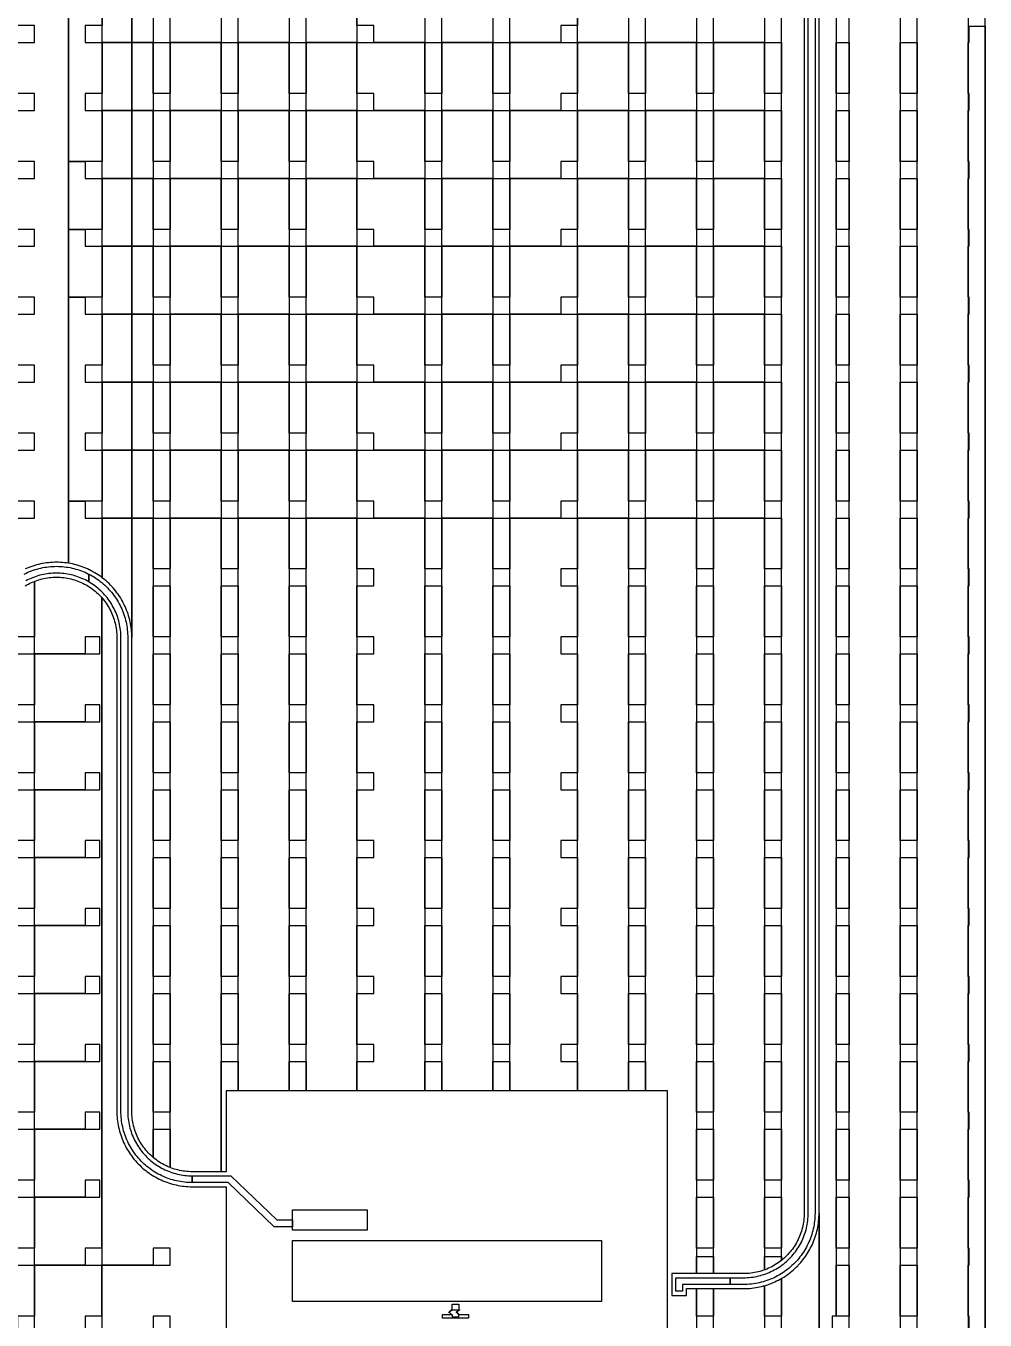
# Model space of a CAD drawing. Extents: x -4500 to 4500, y -3250 to 3250.
# Drawn here: x 1800 to 3212, y 57 to 1962 of the extents above; entities that cross this region are included whole.
import ezdxf

# ---------------------------------------------------------------- set-up
doc = ezdxf.new("R2010")
doc.units = 0
for name, color, linetype in [('L136D1_1t1_SIS_junction', 5, 'CONTINUOUS'), ('L1D10', 1, 'CONTINUOUS'), ('L1D100', 4, 'CONTINUOUS'), ('L1D11', 2, 'CONTINUOUS')]:
    doc.layers.add(name, color=color, linetype=linetype)

# ---------------------------------------------------------------- blocks, each defined once
blk = doc.blocks.new('TOP_main_1_Cheese_100')
at = {"layer": 'L1D100'}
for points in [[(1787.5, 1237.5), (1812.5, 1237.5), (1812.5, 1262.5), (1787.5, 1262.5)], [(1787.5, 1337.5), (1812.5, 1337.5), (1812.5, 1362.5), (1787.5, 1362.5)], [(1787.5, 1437.5), (1812.5, 1437.5), (1812.5, 1462.5), (1787.5, 1462.5)], [(1787.5, 1537.5), (1812.5, 1537.5), (1812.5, 1562.5), (1787.5, 1562.5)], [(1787.5, 1637.5), (1812.5, 1637.5), (1812.5, 1662.5), (1787.5, 1662.5)], [(1787.5, 1737.5), (1812.5, 1737.5), (1812.5, 1762.5), (1787.5, 1762.5)], [(1787.5, 1837.5), (1812.5, 1837.5), (1812.5, 1862.5), (1787.5, 1862.5)], [(1787.5, 1937.5), (1812.5, 1937.5), (1812.5, 1962.5), (1787.5, 1962.5)], [(1862.664, 3250), (1862.664, 1170.956), (1859.741, 1171.388), (1856.808, 1171.741), (1853.865, 1172.016), (1850.917, 1172.212), (1847.965, 1172.33), (1845.01, 1172.37), (1844.99, 1172.37), (1842.035, 1172.33), (1839.083, 1172.212), (1836.135, 1172.016), (1833.192, 1171.741), (1830.259, 1171.388), (1827.336, 1170.956), (1824.425, 1170.448), (1821.529, 1169.862), (1818.649, 1169.199), (1815.788, 1168.459), (1812.948, 1167.644), (1810.131, 1166.753), (1807.338, 1165.788), (1804.572, 1164.749), (1801.834, 1163.636), (1799.128, 1162.451)], [(2946, 2487.01), (2946, 213.99), (2945.959, 211.302), (2945.838, 208.617), (2945.635, 205.937), (2945.351, 203.263), (2944.987, 200.6), (2944.542, 197.949), (2944.018, 195.313), (2943.414, 192.693), (2942.731, 190.093), (2941.971, 187.515), (2941.132, 184.961), (2940.217, 182.434), (2939.226, 179.935), (2938.16, 177.467), (2937.02, 175.033), (2935.807, 172.634), (2934.522, 170.273), (2933.166, 167.952), (2931.741, 165.673), (2930.247, 163.438), (2928.687, 161.249), (2927.061, 159.108), (2925.372, 157.017), (2923.62, 154.979), (2921.807, 152.994), (2919.935, 151.065), (2918.006, 149.193), (2916.021, 147.38), (2913.983, 145.628), (2912.5, 144.43), (2912.5, 2637.5)], [(2968, -115), (2968, 2487.01)], [(2993, 2548.838), (2993, 62.5), (2987.5, 62.5), (2987.5, 37.5)], [(3112.5, -115), (3112.5, 2537.5), (3187.5, 2537.5), (3187.5, -89.358)], [(3212.5, -42.264), (3212.5, 2537.5)], [(3189, 37.5), (3189, 62.5), (3187.5, 62.5), (3187.5, 137.5), (3189, 137.5), (3189, 162.5), (3187.5, 162.5), (3187.5, 237.5), (3189, 237.5), (3189, 262.5), (3187.5, 262.5), (3187.5, 337.5), (3189, 337.5), (3189, 362.5), (3187.5, 362.5), (3187.5, 437.5), (3189, 437.5), (3189, 462.5), (3187.5, 462.5), (3187.5, 537.5), (3189, 537.5), (3189, 562.5), (3187.5, 562.5), (3187.5, 637.5), (3189, 637.5), (3189, 662.5), (3187.5, 662.5), (3187.5, 737.5), (3189, 737.5), (3189, 762.5), (3187.5, 762.5), (3187.5, 837.5), (3189, 837.5), (3189, 862.5), (3187.5, 862.5), (3187.5, 937.5), (3189, 937.5), (3189, 962.5), (3187.5, 962.5), (3187.5, 1037.5), (3189, 1037.5), (3189, 1062.5), (3187.5, 1062.5), (3187.5, 1137.5), (3189, 1137.5), (3189, 1162.5), (3187.5, 1162.5), (3187.5, 1237.5), (3189, 1237.5), (3189, 1262.5), (3187.5, 1262.5), (3187.5, 1337.5), (3189, 1337.5), (3189, 1362.5), (3187.5, 1362.5), (3187.5, 1437.5), (3189, 1437.5), (3189, 1462.5), (3187.5, 1462.5), (3187.5, 1537.5), (3189, 1537.5), (3189, 1562.5), (3187.5, 1562.5), (3187.5, 1637.5), (3189, 1637.5), (3189, 1662.5), (3187.5, 1662.5), (3187.5, 1737.5), (3189, 1737.5), (3189, 1762.5), (3187.5, 1762.5), (3187.5, 1837.5), (3189, 1837.5), (3189, 1862.5), (3187.5, 1862.5), (3187.5, 1937.5), (3189, 1937.5), (3189, 1961.624), (3212.5, 1961.624), (3212.5, -42.264)], [(1798.952, 1137.535), (1801.273, 1138.891), (1803.634, 1140.176), (1806.033, 1141.389), (1808.467, 1142.529), (1810.935, 1143.596), (1812.5, 1144.216), (1812.5, 1062.5), (1787.5, 1062.5)], [(1787.5, 1037.5), (1812.5, 1037.5), (1812.5, 962.5), (1787.5, 962.5)], [(1787.5, 937.5), (1812.5, 937.5), (1812.5, 862.5), (1787.5, 862.5)], [(1787.5, 837.5), (1812.5, 837.5), (1812.5, 762.5), (1787.5, 762.5)], [(1787.5, 737.5), (1812.5, 737.5), (1812.5, 662.5), (1787.5, 662.5)], [(1787.5, 637.5), (1812.5, 637.5), (1812.5, 562.5), (1787.5, 562.5)], [(1787.5, 537.5), (1812.5, 537.5), (1812.5, 462.5), (1787.5, 462.5)], [(1787.5, 437.5), (1812.5, 437.5), (1812.5, 362.5), (1787.5, 362.5)], [(1787.5, 337.5), (1812.5, 337.5), (1812.5, 262.5), (1787.5, 262.5)], [(1787.5, 237.5), (1812.5, 237.5), (1812.5, 162.5), (1787.5, 162.5)], [(2012.5, 37.5), (2012.5, 62.5), (1987.5, 62.5), (1987.5, 37.5)], [(1912.5, 37.5), (1912.5, 62.5), (1911.62, 62.5), (1911.62, 137.5), (2012.5, 137.5), (2012.5, 162.5), (1987.5, 162.5), (1987.5, 137.5), (1912.5, 137.5), (1912.5, 162.5), (1911.62, 162.5), (1911.62, 1120.391), (1913.372, 1118.352), (1915.061, 1116.261), (1916.687, 1114.121), (1918.247, 1111.932), (1919.741, 1109.697), (1921.166, 1107.417), (1922.522, 1105.096), (1923.807, 1102.735), (1925.02, 1100.336), (1926.16, 1097.902), (1927.226, 1095.435), (1928.217, 1092.936), (1929.132, 1090.408), (1929.971, 1087.854), (1930.731, 1085.276), (1931.414, 1082.676), (1932.018, 1080.057), (1932.542, 1077.42), (1932.987, 1074.769), (1933.351, 1072.106), (1933.635, 1069.433), (1933.838, 1066.753), (1933.959, 1064.067), (1934, 1061.38), (1934, 363.99), (1934.039, 361.035), (1934.157, 358.083), (1934.354, 355.135), (1934.629, 352.192), (1934.982, 349.259), (1935.413, 346.336), (1935.922, 343.425), (1936.508, 340.529), (1937.171, 337.649), (1937.91, 334.788), (1938.726, 331.948), (1939.616, 329.131), (1940.582, 326.338), (1941.621, 323.572), (1942.734, 320.834), (1943.919, 318.128), (1945.175, 315.453), (1946.503, 312.813), (1947.9, 310.21), (1949.366, 307.644), (1950.9, 305.119), (1952.5, 302.635), (1954.167, 300.194), (1955.897, 297.799), (1957.691, 295.451), (1959.546, 293.151), (1961.462, 290.902), (1963.437, 288.704), (1965.47, 286.56), (1967.56, 284.47), (1969.704, 282.437), (1971.902, 280.462), (1974.151, 278.546), (1976.451, 276.691), (1978.799, 274.897), (1981.194, 273.167), (1983.635, 271.5), (1986.119, 269.9), (1988.644, 268.366), (1991.21, 266.9), (1993.813, 265.503), (1996.453, 264.175), (1999.128, 262.919), (2001.834, 261.734), (2004.572, 260.621), (2007.338, 259.582), (2010.131, 258.616), (2012.948, 257.726), (2015.788, 256.91), (2018.649, 256.171), (2021.529, 255.508), (2024.425, 254.922), (2027.336, 254.413), (2030.259, 253.982), (2033.192, 253.629), (2036.135, 253.354), (2039.083, 253.157), (2042.035, 253.039), (2044.99, 253), (2095, 253), (2095, -115)], [(2912.5, -115), (2912.5, 117.877), (2913.356, 118.366), (2915.881, 119.9), (2918.365, 121.5), (2920.806, 123.167), (2923.201, 124.897), (2925.549, 126.691), (2927.849, 128.546), (2930.098, 130.462), (2932.296, 132.437), (2934.44, 134.47), (2936.53, 136.56), (2937.421, 137.5), (2938.563, 138.704), (2940.538, 140.902), (2942.454, 143.151), (2944.309, 145.451), (2946.103, 147.799), (2947.833, 150.194), (2949.5, 152.635), (2951.1, 155.119), (2952.634, 157.644), (2954.1, 160.21), (2955.497, 162.813), (2956.825, 165.453), (2958.081, 168.128), (2959.266, 170.834), (2960.379, 173.572), (2961.418, 176.338), (2962.384, 179.131), (2963.274, 181.948), (2964.09, 184.788), (2964.829, 187.649), (2965.492, 190.529), (2966.078, 193.425), (2966.587, 196.336), (2967.018, 199.259), (2967.371, 202.192), (2967.646, 205.135), (2967.843, 208.083), (2967.961, 211.035), (2968, 213.99), (2968, -115)]]:
    blk.add_lwpolyline(points, dxfattribs=at)
for points in [[(3012.5, -115), (3012.5, 2537.5), (3087.5, 2537.5), (3087.5, -115)], [(1862.664, 1762.5), (1862.664, 2062.5), (1887.5, 2062.5), (1887.5, 2037.5), (1912.5, 2037.5), (1912.5, 1962.5), (1887.5, 1962.5), (1887.5, 1937.5), (1912.5, 1937.5), (1912.5, 1862.5), (1887.5, 1862.5), (1887.5, 1837.5), (1912.5, 1837.5), (1912.5, 1762.5)], [(1912.5, 1937.5), (1912.5, 2037.5), (1956, 2037.5), (1956, 1937.5)], [(1956, 1937.5), (1956, 2037.5), (1987.5, 2037.5), (1987.5, 1937.5)], [(2012.5, 1937.5), (2012.5, 2037.5), (2087.5, 2037.5), (2087.5, 1937.5)], [(2112.5, 1937.5), (2112.5, 2037.5), (2187.5, 2037.5), (2187.5, 1937.5)], [(2212.5, 1937.5), (2212.5, 2037.5), (2287.5, 2037.5), (2287.5, 1937.5)], [(2312.5, 1937.5), (2312.5, 1962.5), (2287.5, 1962.5), (2287.5, 2037.5), (2387.5, 2037.5), (2387.5, 1937.5)], [(2412.5, 1937.5), (2412.5, 2037.5), (2487.5, 2037.5), (2487.5, 1937.5)], [(2512.5, 1937.5), (2512.5, 2037.5), (2612.5, 2037.5), (2612.5, 1962.5), (2587.5, 1962.5), (2587.5, 1937.5)], [(2612.5, 1937.5), (2612.5, 2037.5), (2687.5, 2037.5), (2687.5, 1937.5)], [(2712.5, 1937.5), (2712.5, 2037.5), (2787.5, 2037.5), (2787.5, 1937.5)], [(2812.5, 1937.5), (2812.5, 2037.5), (2887.5, 2037.5), (2887.5, 1937.5)], [(1912.5, 1837.5), (1912.5, 1937.5), (1956, 1937.5), (1956, 1837.5)], [(1956, 1837.5), (1956, 1937.5), (1987.5, 1937.5), (1987.5, 1837.5)], [(1987.5, 1862.5), (1987.5, 1937.5), (2012.5, 1937.5), (2012.5, 1862.5)], [(2012.5, 1837.5), (2012.5, 1937.5), (2087.5, 1937.5), (2087.5, 1837.5)], [(2087.5, 1862.5), (2087.5, 1937.5), (2112.5, 1937.5), (2112.5, 1862.5)], [(2112.5, 1837.5), (2112.5, 1937.5), (2187.5, 1937.5), (2187.5, 1837.5)], [(2187.5, 1862.5), (2187.5, 1937.5), (2212.5, 1937.5), (2212.5, 1862.5)], [(2212.5, 1837.5), (2212.5, 1937.5), (2287.5, 1937.5), (2287.5, 1837.5)], [(2312.5, 1837.5), (2312.5, 1862.5), (2287.5, 1862.5), (2287.5, 1937.5), (2387.5, 1937.5), (2387.5, 1837.5)], [(2387.5, 1862.5), (2387.5, 1937.5), (2412.5, 1937.5), (2412.5, 1862.5)], [(2412.5, 1837.5), (2412.5, 1937.5), (2487.5, 1937.5), (2487.5, 1837.5)], [(2487.5, 1862.5), (2487.5, 1937.5), (2512.5, 1937.5), (2512.5, 1862.5)], [(2512.5, 1837.5), (2512.5, 1937.5), (2612.5, 1937.5), (2612.5, 1862.5), (2587.5, 1862.5), (2587.5, 1837.5)], [(2612.5, 1837.5), (2612.5, 1937.5), (2687.5, 1937.5), (2687.5, 1837.5)], [(2687.5, 1862.5), (2687.5, 1937.5), (2712.5, 1937.5), (2712.5, 1862.5)], [(2712.5, 1837.5), (2712.5, 1937.5), (2787.5, 1937.5), (2787.5, 1837.5)], [(2787.5, 1862.5), (2787.5, 1937.5), (2812.5, 1937.5), (2812.5, 1862.5)], [(2812.5, 1837.5), (2812.5, 1937.5), (2887.5, 1937.5), (2887.5, 1837.5)], [(2887.5, 1862.5), (2887.5, 1937.5), (2912.5, 1937.5), (2912.5, 1862.5)], [(2993, 1862.5), (2993, 1937.5), (3012.5, 1937.5), (3012.5, 1862.5)], [(3087.5, 1862.5), (3087.5, 1937.5), (3112.5, 1937.5), (3112.5, 1862.5)], [(1912.5, 1737.5), (1912.5, 1837.5), (1956, 1837.5), (1956, 1737.5)], [(1956, 1737.5), (1956, 1837.5), (1987.5, 1837.5), (1987.5, 1737.5)], [(1987.5, 1762.5), (1987.5, 1837.5), (2012.5, 1837.5), (2012.5, 1762.5)], [(2012.5, 1737.5), (2012.5, 1837.5), (2087.5, 1837.5), (2087.5, 1737.5)], [(2087.5, 1762.5), (2087.5, 1837.5), (2112.5, 1837.5), (2112.5, 1762.5)], [(2112.5, 1737.5), (2112.5, 1837.5), (2187.5, 1837.5), (2187.5, 1737.5)], [(2187.5, 1762.5), (2187.5, 1837.5), (2212.5, 1837.5), (2212.5, 1762.5)], [(2212.5, 1737.5), (2212.5, 1837.5), (2287.5, 1837.5), (2287.5, 1737.5)], [(2312.5, 1737.5), (2312.5, 1762.5), (2287.5, 1762.5), (2287.5, 1837.5), (2387.5, 1837.5), (2387.5, 1737.5)], [(2387.5, 1762.5), (2387.5, 1837.5), (2412.5, 1837.5), (2412.5, 1762.5)], [(2412.5, 1737.5), (2412.5, 1837.5), (2487.5, 1837.5), (2487.5, 1737.5)], [(2487.5, 1762.5), (2487.5, 1837.5), (2512.5, 1837.5), (2512.5, 1762.5)], [(2512.5, 1737.5), (2512.5, 1837.5), (2612.5, 1837.5), (2612.5, 1762.5), (2587.5, 1762.5), (2587.5, 1737.5)], [(2612.5, 1737.5), (2612.5, 1837.5), (2687.5, 1837.5), (2687.5, 1737.5)], [(2687.5, 1762.5), (2687.5, 1837.5), (2712.5, 1837.5), (2712.5, 1762.5)], [(2712.5, 1737.5), (2712.5, 1837.5), (2787.5, 1837.5), (2787.5, 1737.5)], [(2787.5, 1762.5), (2787.5, 1837.5), (2812.5, 1837.5), (2812.5, 1762.5)], [(2812.5, 1737.5), (2812.5, 1837.5), (2887.5, 1837.5), (2887.5, 1737.5)], [(2887.5, 1762.5), (2887.5, 1837.5), (2912.5, 1837.5), (2912.5, 1762.5)], [(2993, 1762.5), (2993, 1837.5), (3012.5, 1837.5), (3012.5, 1762.5)], [(3087.5, 1762.5), (3087.5, 1837.5), (3112.5, 1837.5), (3112.5, 1762.5)], [(1862.664, 1662.5), (1862.664, 1762.5), (1887.5, 1762.5), (1887.5, 1737.5), (1912.5, 1737.5), (1912.5, 1662.5)], [(1912.5, 1637.5), (1912.5, 1737.5), (1956, 1737.5), (1956, 1637.5)], [(1956, 1637.5), (1956, 1737.5), (1987.5, 1737.5), (1987.5, 1637.5)], [(1987.5, 1662.5), (1987.5, 1737.5), (2012.5, 1737.5), (2012.5, 1662.5)], [(2012.5, 1637.5), (2012.5, 1737.5), (2087.5, 1737.5), (2087.5, 1637.5)], [(2087.5, 1662.5), (2087.5, 1737.5), (2112.5, 1737.5), (2112.5, 1662.5)], [(2112.5, 1637.5), (2112.5, 1737.5), (2187.5, 1737.5), (2187.5, 1637.5)], [(2187.5, 1662.5), (2187.5, 1737.5), (2212.5, 1737.5), (2212.5, 1662.5)], [(2212.5, 1637.5), (2212.5, 1737.5), (2287.5, 1737.5), (2287.5, 1637.5)], [(2312.5, 1637.5), (2312.5, 1662.5), (2287.5, 1662.5), (2287.5, 1737.5), (2387.5, 1737.5), (2387.5, 1637.5)], [(2387.5, 1662.5), (2387.5, 1737.5), (2412.5, 1737.5), (2412.5, 1662.5)], [(2412.5, 1637.5), (2412.5, 1737.5), (2487.5, 1737.5), (2487.5, 1637.5)], [(2487.5, 1662.5), (2487.5, 1737.5), (2512.5, 1737.5), (2512.5, 1662.5)], [(2512.5, 1637.5), (2512.5, 1737.5), (2612.5, 1737.5), (2612.5, 1662.5), (2587.5, 1662.5), (2587.5, 1637.5)], [(2612.5, 1637.5), (2612.5, 1737.5), (2687.5, 1737.5), (2687.5, 1637.5)], [(2687.5, 1662.5), (2687.5, 1737.5), (2712.5, 1737.5), (2712.5, 1662.5)], [(2712.5, 1637.5), (2712.5, 1737.5), (2787.5, 1737.5), (2787.5, 1637.5)], [(2787.5, 1662.5), (2787.5, 1737.5), (2812.5, 1737.5), (2812.5, 1662.5)], [(2812.5, 1637.5), (2812.5, 1737.5), (2887.5, 1737.5), (2887.5, 1637.5)], [(2887.5, 1662.5), (2887.5, 1737.5), (2912.5, 1737.5), (2912.5, 1662.5)], [(2993, 1662.5), (2993, 1737.5), (3012.5, 1737.5), (3012.5, 1662.5)], [(3087.5, 1662.5), (3087.5, 1737.5), (3112.5, 1737.5), (3112.5, 1662.5)], [(1862.664, 1562.5), (1862.664, 1662.5), (1887.5, 1662.5), (1887.5, 1637.5), (1912.5, 1637.5), (1912.5, 1562.5)], [(1912.5, 1537.5), (1912.5, 1637.5), (1956, 1637.5), (1956, 1537.5)], [(1956, 1537.5), (1956, 1637.5), (1987.5, 1637.5), (1987.5, 1537.5)], [(1987.5, 1562.5), (1987.5, 1637.5), (2012.5, 1637.5), (2012.5, 1562.5)], [(2012.5, 1537.5), (2012.5, 1637.5), (2087.5, 1637.5), (2087.5, 1537.5)], [(2087.5, 1562.5), (2087.5, 1637.5), (2112.5, 1637.5), (2112.5, 1562.5)], [(2112.5, 1537.5), (2112.5, 1637.5), (2187.5, 1637.5), (2187.5, 1537.5)], [(2187.5, 1562.5), (2187.5, 1637.5), (2212.5, 1637.5), (2212.5, 1562.5)], [(2212.5, 1537.5), (2212.5, 1637.5), (2287.5, 1637.5), (2287.5, 1537.5)], [(2312.5, 1537.5), (2312.5, 1562.5), (2287.5, 1562.5), (2287.5, 1637.5), (2387.5, 1637.5), (2387.5, 1537.5)], [(2387.5, 1562.5), (2387.5, 1637.5), (2412.5, 1637.5), (2412.5, 1562.5)], [(2412.5, 1537.5), (2412.5, 1637.5), (2487.5, 1637.5), (2487.5, 1537.5)], [(2487.5, 1562.5), (2487.5, 1637.5), (2512.5, 1637.5), (2512.5, 1562.5)], [(2512.5, 1537.5), (2512.5, 1637.5), (2612.5, 1637.5), (2612.5, 1562.5), (2587.5, 1562.5), (2587.5, 1537.5)], [(2612.5, 1537.5), (2612.5, 1637.5), (2687.5, 1637.5), (2687.5, 1537.5)], [(2687.5, 1562.5), (2687.5, 1637.5), (2712.5, 1637.5), (2712.5, 1562.5)], [(2712.5, 1537.5), (2712.5, 1637.5), (2787.5, 1637.5), (2787.5, 1537.5)], [(2787.5, 1562.5), (2787.5, 1637.5), (2812.5, 1637.5), (2812.5, 1562.5)], [(2812.5, 1537.5), (2812.5, 1637.5), (2887.5, 1637.5), (2887.5, 1537.5)], [(2887.5, 1562.5), (2887.5, 1637.5), (2912.5, 1637.5), (2912.5, 1562.5)], [(2993, 1562.5), (2993, 1637.5), (3012.5, 1637.5), (3012.5, 1562.5)], [(3087.5, 1562.5), (3087.5, 1637.5), (3112.5, 1637.5), (3112.5, 1562.5)], [(1862.664, 1262.5), (1862.664, 1562.5), (1887.5, 1562.5), (1887.5, 1537.5), (1912.5, 1537.5), (1912.5, 1462.5), (1887.5, 1462.5), (1887.5, 1437.5), (1912.5, 1437.5), (1912.5, 1362.5), (1887.5, 1362.5), (1887.5, 1337.5), (1912.5, 1337.5), (1912.5, 1262.5)], [(1912.5, 1437.5), (1912.5, 1537.5), (1956, 1537.5), (1956, 1437.5)], [(1956, 1437.5), (1956, 1537.5), (1987.5, 1537.5), (1987.5, 1437.5)], [(1987.5, 1462.5), (1987.5, 1537.5), (2012.5, 1537.5), (2012.5, 1462.5)], [(2012.5, 1437.5), (2012.5, 1537.5), (2087.5, 1537.5), (2087.5, 1437.5)], [(2087.5, 1462.5), (2087.5, 1537.5), (2112.5, 1537.5), (2112.5, 1462.5)], [(2112.5, 1437.5), (2112.5, 1537.5), (2187.5, 1537.5), (2187.5, 1437.5)], [(2187.5, 1462.5), (2187.5, 1537.5), (2212.5, 1537.5), (2212.5, 1462.5)], [(2212.5, 1437.5), (2212.5, 1537.5), (2287.5, 1537.5), (2287.5, 1437.5)], [(2312.5, 1437.5), (2312.5, 1462.5), (2287.5, 1462.5), (2287.5, 1537.5), (2387.5, 1537.5), (2387.5, 1437.5)], [(2387.5, 1462.5), (2387.5, 1537.5), (2412.5, 1537.5), (2412.5, 1462.5)], [(2412.5, 1437.5), (2412.5, 1537.5), (2487.5, 1537.5), (2487.5, 1437.5)], [(2487.5, 1462.5), (2487.5, 1537.5), (2512.5, 1537.5), (2512.5, 1462.5)], [(2512.5, 1437.5), (2512.5, 1537.5), (2612.5, 1537.5), (2612.5, 1462.5), (2587.5, 1462.5), (2587.5, 1437.5)], [(2612.5, 1437.5), (2612.5, 1537.5), (2687.5, 1537.5), (2687.5, 1437.5)], [(2687.5, 1462.5), (2687.5, 1537.5), (2712.5, 1537.5), (2712.5, 1462.5)], [(2712.5, 1437.5), (2712.5, 1537.5), (2787.5, 1537.5), (2787.5, 1437.5)], [(2787.5, 1462.5), (2787.5, 1537.5), (2812.5, 1537.5), (2812.5, 1462.5)], [(2812.5, 1437.5), (2812.5, 1537.5), (2887.5, 1537.5), (2887.5, 1437.5)], [(2887.5, 1462.5), (2887.5, 1537.5), (2912.5, 1537.5), (2912.5, 1462.5)], [(2993, 1462.5), (2993, 1537.5), (3012.5, 1537.5), (3012.5, 1462.5)], [(3087.5, 1462.5), (3087.5, 1537.5), (3112.5, 1537.5), (3112.5, 1462.5)], [(1912.5, 1337.5), (1912.5, 1437.5), (1956, 1437.5), (1956, 1337.5)], [(1956, 1337.5), (1956, 1437.5), (1987.5, 1437.5), (1987.5, 1337.5)], [(1987.5, 1362.5), (1987.5, 1437.5), (2012.5, 1437.5), (2012.5, 1362.5)], [(2012.5, 1337.5), (2012.5, 1437.5), (2087.5, 1437.5), (2087.5, 1337.5)], [(2087.5, 1362.5), (2087.5, 1437.5), (2112.5, 1437.5), (2112.5, 1362.5)], [(2112.5, 1337.5), (2112.5, 1437.5), (2187.5, 1437.5), (2187.5, 1337.5)], [(2187.5, 1362.5), (2187.5, 1437.5), (2212.5, 1437.5), (2212.5, 1362.5)], [(2212.5, 1337.5), (2212.5, 1437.5), (2287.5, 1437.5), (2287.5, 1337.5)], [(2312.5, 1337.5), (2312.5, 1362.5), (2287.5, 1362.5), (2287.5, 1437.5), (2387.5, 1437.5), (2387.5, 1337.5)], [(2387.5, 1362.5), (2387.5, 1437.5), (2412.5, 1437.5), (2412.5, 1362.5)], [(2412.5, 1337.5), (2412.5, 1437.5), (2487.5, 1437.5), (2487.5, 1337.5)], [(2487.5, 1362.5), (2487.5, 1437.5), (2512.5, 1437.5), (2512.5, 1362.5)], [(2512.5, 1337.5), (2512.5, 1437.5), (2612.5, 1437.5), (2612.5, 1362.5), (2587.5, 1362.5), (2587.5, 1337.5)], [(2612.5, 1337.5), (2612.5, 1437.5), (2687.5, 1437.5), (2687.5, 1337.5)], [(2687.5, 1362.5), (2687.5, 1437.5), (2712.5, 1437.5), (2712.5, 1362.5)], [(2712.5, 1337.5), (2712.5, 1437.5), (2787.5, 1437.5), (2787.5, 1337.5)], [(2787.5, 1362.5), (2787.5, 1437.5), (2812.5, 1437.5), (2812.5, 1362.5)], [(2812.5, 1337.5), (2812.5, 1437.5), (2887.5, 1437.5), (2887.5, 1337.5)], [(2887.5, 1362.5), (2887.5, 1437.5), (2912.5, 1437.5), (2912.5, 1362.5)], [(2993, 1362.5), (2993, 1437.5), (3012.5, 1437.5), (3012.5, 1362.5)], [(3087.5, 1362.5), (3087.5, 1437.5), (3112.5, 1437.5), (3112.5, 1362.5)], [(1912.5, 1237.5), (1912.5, 1337.5), (1956, 1337.5), (1956, 1237.5)], [(1956, 1237.5), (1956, 1337.5), (1987.5, 1337.5), (1987.5, 1237.5)], [(1987.5, 1262.5), (1987.5, 1337.5), (2012.5, 1337.5), (2012.5, 1262.5)], [(2012.5, 1237.5), (2012.5, 1337.5), (2087.5, 1337.5), (2087.5, 1237.5)], [(2087.5, 1262.5), (2087.5, 1337.5), (2112.5, 1337.5), (2112.5, 1262.5)], [(2112.5, 1237.5), (2112.5, 1337.5), (2187.5, 1337.5), (2187.5, 1237.5)], [(2187.5, 1262.5), (2187.5, 1337.5), (2212.5, 1337.5), (2212.5, 1262.5)], [(2212.5, 1237.5), (2212.5, 1337.5), (2287.5, 1337.5), (2287.5, 1237.5)], [(2312.5, 1237.5), (2312.5, 1262.5), (2287.5, 1262.5), (2287.5, 1337.5), (2387.5, 1337.5), (2387.5, 1237.5)], [(2387.5, 1262.5), (2387.5, 1337.5), (2412.5, 1337.5), (2412.5, 1262.5)], [(2412.5, 1237.5), (2412.5, 1337.5), (2487.5, 1337.5), (2487.5, 1237.5)], [(2487.5, 1262.5), (2487.5, 1337.5), (2512.5, 1337.5), (2512.5, 1262.5)], [(2512.5, 1237.5), (2512.5, 1337.5), (2612.5, 1337.5), (2612.5, 1262.5), (2587.5, 1262.5), (2587.5, 1237.5)], [(2612.5, 1237.5), (2612.5, 1337.5), (2687.5, 1337.5), (2687.5, 1237.5)], [(2687.5, 1262.5), (2687.5, 1337.5), (2712.5, 1337.5), (2712.5, 1262.5)], [(2712.5, 1237.5), (2712.5, 1337.5), (2787.5, 1337.5), (2787.5, 1237.5)], [(2787.5, 1262.5), (2787.5, 1337.5), (2812.5, 1337.5), (2812.5, 1262.5)], [(2812.5, 1237.5), (2812.5, 1337.5), (2887.5, 1337.5), (2887.5, 1237.5)], [(2887.5, 1262.5), (2887.5, 1337.5), (2912.5, 1337.5), (2912.5, 1262.5)], [(2993, 1262.5), (2993, 1337.5), (3012.5, 1337.5), (3012.5, 1262.5)], [(3087.5, 1262.5), (3087.5, 1337.5), (3112.5, 1337.5), (3112.5, 1262.5)], [(1912.5, 1149.48), (1911.201, 1150.472), (1908.806, 1152.203), (1906.365, 1153.869), (1903.881, 1155.47), (1901.356, 1157.003), (1898.79, 1158.469), (1896.187, 1159.867), (1893.547, 1161.194), (1893.327, 1161.297), (1890.872, 1162.451), (1888.166, 1163.636), (1885.428, 1164.749), (1882.662, 1165.788), (1879.869, 1166.753), (1877.052, 1167.644), (1874.212, 1168.459), (1871.351, 1169.199), (1868.471, 1169.862), (1865.575, 1170.448), (1862.664, 1170.956), (1862.664, 1262.5), (1887.5, 1262.5), (1887.5, 1237.5), (1912.5, 1237.5)], [(1956, 1061.38), (1955.961, 1064.334), (1955.843, 1067.287), (1955.646, 1070.235), (1955.371, 1073.177), (1955.018, 1076.111), (1954.587, 1079.034), (1954.078, 1081.945), (1953.492, 1084.841), (1952.829, 1087.72), (1952.09, 1090.581), (1951.274, 1093.421), (1950.384, 1096.239), (1949.418, 1099.032), (1948.379, 1101.798), (1947.266, 1104.535), (1946.081, 1107.242), (1944.825, 1109.916), (1943.497, 1112.556), (1942.1, 1115.16), (1940.634, 1117.725), (1939.1, 1120.251), (1937.5, 1122.735), (1935.833, 1125.175), (1934.103, 1127.57), (1932.309, 1129.919), (1930.454, 1132.218), (1928.538, 1134.468), (1926.563, 1136.665), (1925.771, 1137.5), (1924.53, 1138.81), (1922.44, 1140.899), (1920.296, 1142.932), (1918.098, 1144.907), (1915.849, 1146.823), (1913.549, 1148.679), (1912.5, 1149.48), (1912.5, 1237.5), (1956, 1237.5)], [(1987.5, 296.073), (1985.979, 297.38), (1983.994, 299.193), (1982.065, 301.065), (1980.193, 302.994), (1978.38, 304.979), (1976.628, 307.017), (1974.939, 309.108), (1973.313, 311.249), (1971.753, 313.438), (1970.259, 315.673), (1968.834, 317.952), (1967.478, 320.273), (1966.193, 322.634), (1964.98, 325.033), (1963.84, 327.467), (1962.774, 329.935), (1961.783, 332.434), (1960.868, 334.961), (1960.034, 337.5), (1960.029, 337.515), (1959.269, 340.093), (1958.586, 342.693), (1957.982, 345.313), (1957.458, 347.949), (1957.013, 350.6), (1956.649, 353.263), (1956.365, 355.937), (1956.162, 358.617), (1956.041, 361.302), (1956, 363.99), (1956, 1237.5), (1987.5, 1237.5)], [(1987.5, 1162.5), (1987.5, 1237.5), (2012.5, 1237.5), (2012.5, 1162.5)], [(2044.99, 275), (2042.302, 275.041), (2039.617, 275.162), (2036.937, 275.365), (2034.263, 275.649), (2031.6, 276.013), (2028.949, 276.458), (2026.313, 276.982), (2023.693, 277.586), (2021.093, 278.269), (2018.515, 279.029), (2015.961, 279.868), (2013.434, 280.783), (2012.5, 281.153), (2012.5, 1237.5), (2087.5, 1237.5), (2087.5, 275)], [(2087.5, 1162.5), (2087.5, 1237.5), (2112.5, 1237.5), (2112.5, 1162.5)], [(2112.5, 394), (2112.5, 1237.5), (2187.5, 1237.5), (2187.5, 394)], [(2187.5, 1162.5), (2187.5, 1237.5), (2212.5, 1237.5), (2212.5, 1162.5)], [(2212.5, 394), (2212.5, 1237.5), (2287.5, 1237.5), (2287.5, 394)], [(2287.5, 394), (2287.5, 437.5), (2312.5, 437.5), (2312.5, 462.5), (2287.5, 462.5), (2287.5, 537.5), (2312.5, 537.5), (2312.5, 562.5), (2287.5, 562.5), (2287.5, 637.5), (2312.5, 637.5), (2312.5, 662.5), (2287.5, 662.5), (2287.5, 737.5), (2312.5, 737.5), (2312.5, 762.5), (2287.5, 762.5), (2287.5, 837.5), (2312.5, 837.5), (2312.5, 862.5), (2287.5, 862.5), (2287.5, 937.5), (2312.5, 937.5), (2312.5, 962.5), (2287.5, 962.5), (2287.5, 1037.5), (2312.5, 1037.5), (2312.5, 1062.5), (2287.5, 1062.5), (2287.5, 1137.5), (2312.5, 1137.5), (2312.5, 1162.5), (2287.5, 1162.5), (2287.5, 1237.5), (2387.5, 1237.5), (2387.5, 394)], [(2387.5, 1162.5), (2387.5, 1237.5), (2412.5, 1237.5), (2412.5, 1162.5)], [(2412.5, 394), (2412.5, 1237.5), (2487.5, 1237.5), (2487.5, 394)], [(2487.5, 1162.5), (2487.5, 1237.5), (2512.5, 1237.5), (2512.5, 1162.5)], [(2512.5, 394), (2512.5, 1237.5), (2612.5, 1237.5), (2612.5, 1162.5), (2587.5, 1162.5), (2587.5, 1137.5), (2612.5, 1137.5), (2612.5, 1062.5), (2587.5, 1062.5), (2587.5, 1037.5), (2612.5, 1037.5), (2612.5, 962.5), (2587.5, 962.5), (2587.5, 937.5), (2612.5, 937.5), (2612.5, 862.5), (2587.5, 862.5), (2587.5, 837.5), (2612.5, 837.5), (2612.5, 762.5), (2587.5, 762.5), (2587.5, 737.5), (2612.5, 737.5), (2612.5, 662.5), (2587.5, 662.5), (2587.5, 637.5), (2612.5, 637.5), (2612.5, 562.5), (2587.5, 562.5), (2587.5, 537.5), (2612.5, 537.5), (2612.5, 462.5), (2587.5, 462.5), (2587.5, 437.5), (2612.5, 437.5), (2612.5, 394)], [(2612.5, 394), (2612.5, 1237.5), (2687.5, 1237.5), (2687.5, 394)], [(2687.5, 1162.5), (2687.5, 1237.5), (2712.5, 1237.5), (2712.5, 1162.5)], [(2745, -115), (2745, 394), (2712.5, 394), (2712.5, 1237.5), (2787.5, 1237.5), (2787.5, 125), (2751, 125), (2751, 93), (2773, 93), (2773, 103), (2787.5, 103), (2787.5, -115)], [(2787.5, 1162.5), (2787.5, 1237.5), (2812.5, 1237.5), (2812.5, 1162.5)], [(2812.5, 125), (2812.5, 1237.5), (2887.5, 1237.5), (2887.5, 130.397), (2886.039, 129.868), (2883.485, 129.029), (2880.907, 128.269), (2878.307, 127.586), (2875.687, 126.982), (2873.051, 126.458), (2870.4, 126.013), (2867.737, 125.649), (2865.063, 125.365), (2862.383, 125.162), (2859.698, 125.041), (2857.01, 125)], [(2887.5, 1162.5), (2887.5, 1237.5), (2912.5, 1237.5), (2912.5, 1162.5)], [(2993, 1162.5), (2993, 1237.5), (3012.5, 1237.5), (3012.5, 1162.5)], [(3087.5, 1162.5), (3087.5, 1237.5), (3112.5, 1237.5), (3112.5, 1162.5)], [(1812.5, 137.5), (1812.5, 237.5), (1887.5, 237.5), (1909, 237.5), (1909, 262.5), (1887.5, 262.5), (1887.5, 237.5), (1812.5, 237.5), (1812.5, 337.5), (1887.5, 337.5), (1909, 337.5), (1909, 362.5), (1887.5, 362.5), (1887.5, 337.5), (1812.5, 337.5), (1812.5, 437.5), (1887.5, 437.5), (1909, 437.5), (1909, 462.5), (1887.5, 462.5), (1887.5, 437.5), (1812.5, 437.5), (1812.5, 537.5), (1887.5, 537.5), (1909, 537.5), (1909, 562.5), (1887.5, 562.5), (1887.5, 537.5), (1812.5, 537.5), (1812.5, 637.5), (1887.5, 637.5), (1909, 637.5), (1909, 662.5), (1887.5, 662.5), (1887.5, 637.5), (1812.5, 637.5), (1812.5, 737.5), (1887.5, 737.5), (1909, 737.5), (1909, 762.5), (1887.5, 762.5), (1887.5, 737.5), (1812.5, 737.5), (1812.5, 837.5), (1887.5, 837.5), (1909, 837.5), (1909, 862.5), (1887.5, 862.5), (1887.5, 837.5), (1812.5, 837.5), (1812.5, 937.5), (1887.5, 937.5), (1909, 937.5), (1909, 962.5), (1887.5, 962.5), (1887.5, 937.5), (1812.5, 937.5), (1812.5, 1037.5), (1887.5, 1037.5), (1909, 1037.5), (1909, 1062.5), (1887.5, 1062.5), (1887.5, 1037.5), (1812.5, 1037.5), (1812.5, 1144.216), (1813.434, 1144.587), (1815.961, 1145.502), (1818.515, 1146.34), (1821.093, 1147.101), (1823.693, 1147.784), (1826.313, 1148.387), (1828.949, 1148.912), (1831.6, 1149.356), (1834.263, 1149.721), (1836.937, 1150.004), (1839.617, 1150.207), (1842.302, 1150.329), (1844.99, 1150.37), (1845.01, 1150.37), (1847.698, 1150.329), (1850.383, 1150.207), (1853.063, 1150.004), (1855.737, 1149.721), (1858.4, 1149.356), (1861.051, 1148.912), (1863.687, 1148.387), (1866.307, 1147.784), (1868.907, 1147.101), (1871.485, 1146.34), (1874.039, 1145.502), (1876.566, 1144.587), (1879.065, 1143.596), (1881.533, 1142.529), (1883.967, 1141.389), (1886.366, 1140.176), (1888.727, 1138.891), (1891.048, 1137.535), (1893.327, 1136.11), (1895.562, 1134.617), (1897.751, 1133.057), (1899.892, 1131.431), (1901.983, 1129.741), (1904.021, 1127.989), (1906.006, 1126.177), (1907.935, 1124.305), (1909.807, 1122.376), (1911.62, 1120.391), (1911.62, 162.5), (1887.5, 162.5), (1887.5, 137.5)], [(1987.5, 1062.5), (1987.5, 1137.5), (2012.5, 1137.5), (2012.5, 1062.5)], [(2087.5, 1062.5), (2087.5, 1137.5), (2112.5, 1137.5), (2112.5, 1062.5)], [(2187.5, 1062.5), (2187.5, 1137.5), (2212.5, 1137.5), (2212.5, 1062.5)], [(2387.5, 1062.5), (2387.5, 1137.5), (2412.5, 1137.5), (2412.5, 1062.5)], [(2487.5, 1062.5), (2487.5, 1137.5), (2512.5, 1137.5), (2512.5, 1062.5)], [(2687.5, 1062.5), (2687.5, 1137.5), (2712.5, 1137.5), (2712.5, 1062.5)], [(2787.5, 1062.5), (2787.5, 1137.5), (2812.5, 1137.5), (2812.5, 1062.5)], [(2887.5, 1062.5), (2887.5, 1137.5), (2912.5, 1137.5), (2912.5, 1062.5)], [(2993, 1062.5), (2993, 1137.5), (3012.5, 1137.5), (3012.5, 1062.5)], [(3087.5, 1062.5), (3087.5, 1137.5), (3112.5, 1137.5), (3112.5, 1062.5)], [(1987.5, 962.5), (1987.5, 1037.5), (2012.5, 1037.5), (2012.5, 962.5)], [(2087.5, 962.5), (2087.5, 1037.5), (2112.5, 1037.5), (2112.5, 962.5)], [(2187.5, 962.5), (2187.5, 1037.5), (2212.5, 1037.5), (2212.5, 962.5)], [(2387.5, 962.5), (2387.5, 1037.5), (2412.5, 1037.5), (2412.5, 962.5)], [(2487.5, 962.5), (2487.5, 1037.5), (2512.5, 1037.5), (2512.5, 962.5)], [(2687.5, 962.5), (2687.5, 1037.5), (2712.5, 1037.5), (2712.5, 962.5)], [(2787.5, 962.5), (2787.5, 1037.5), (2812.5, 1037.5), (2812.5, 962.5)], [(2887.5, 962.5), (2887.5, 1037.5), (2912.5, 1037.5), (2912.5, 962.5)], [(2993, 962.5), (2993, 1037.5), (3012.5, 1037.5), (3012.5, 962.5)], [(3087.5, 962.5), (3087.5, 1037.5), (3112.5, 1037.5), (3112.5, 962.5)], [(1987.5, 862.5), (1987.5, 937.5), (2012.5, 937.5), (2012.5, 862.5)], [(2087.5, 862.5), (2087.5, 937.5), (2112.5, 937.5), (2112.5, 862.5)], [(2187.5, 862.5), (2187.5, 937.5), (2212.5, 937.5), (2212.5, 862.5)], [(2387.5, 862.5), (2387.5, 937.5), (2412.5, 937.5), (2412.5, 862.5)], [(2487.5, 862.5), (2487.5, 937.5), (2512.5, 937.5), (2512.5, 862.5)], [(2687.5, 862.5), (2687.5, 937.5), (2712.5, 937.5), (2712.5, 862.5)], [(2787.5, 862.5), (2787.5, 937.5), (2812.5, 937.5), (2812.5, 862.5)], [(2887.5, 862.5), (2887.5, 937.5), (2912.5, 937.5), (2912.5, 862.5)], [(2993, 862.5), (2993, 937.5), (3012.5, 937.5), (3012.5, 862.5)], [(3087.5, 862.5), (3087.5, 937.5), (3112.5, 937.5), (3112.5, 862.5)], [(1987.5, 762.5), (1987.5, 837.5), (2012.5, 837.5), (2012.5, 762.5)], [(2087.5, 762.5), (2087.5, 837.5), (2112.5, 837.5), (2112.5, 762.5)], [(2187.5, 762.5), (2187.5, 837.5), (2212.5, 837.5), (2212.5, 762.5)], [(2387.5, 762.5), (2387.5, 837.5), (2412.5, 837.5), (2412.5, 762.5)], [(2487.5, 762.5), (2487.5, 837.5), (2512.5, 837.5), (2512.5, 762.5)], [(2687.5, 762.5), (2687.5, 837.5), (2712.5, 837.5), (2712.5, 762.5)], [(2787.5, 762.5), (2787.5, 837.5), (2812.5, 837.5), (2812.5, 762.5)], [(2887.5, 762.5), (2887.5, 837.5), (2912.5, 837.5), (2912.5, 762.5)], [(2993, 762.5), (2993, 837.5), (3012.5, 837.5), (3012.5, 762.5)], [(3087.5, 762.5), (3087.5, 837.5), (3112.5, 837.5), (3112.5, 762.5)], [(1987.5, 662.5), (1987.5, 737.5), (2012.5, 737.5), (2012.5, 662.5)], [(2087.5, 662.5), (2087.5, 737.5), (2112.5, 737.5), (2112.5, 662.5)], [(2187.5, 662.5), (2187.5, 737.5), (2212.5, 737.5), (2212.5, 662.5)], [(2387.5, 662.5), (2387.5, 737.5), (2412.5, 737.5), (2412.5, 662.5)], [(2487.5, 662.5), (2487.5, 737.5), (2512.5, 737.5), (2512.5, 662.5)], [(2687.5, 662.5), (2687.5, 737.5), (2712.5, 737.5), (2712.5, 662.5)], [(2787.5, 662.5), (2787.5, 737.5), (2812.5, 737.5), (2812.5, 662.5)], [(2887.5, 662.5), (2887.5, 737.5), (2912.5, 737.5), (2912.5, 662.5)], [(2993, 662.5), (2993, 737.5), (3012.5, 737.5), (3012.5, 662.5)], [(3087.5, 662.5), (3087.5, 737.5), (3112.5, 737.5), (3112.5, 662.5)], [(1987.5, 562.5), (1987.5, 637.5), (2012.5, 637.5), (2012.5, 562.5)], [(2087.5, 562.5), (2087.5, 637.5), (2112.5, 637.5), (2112.5, 562.5)], [(2187.5, 562.5), (2187.5, 637.5), (2212.5, 637.5), (2212.5, 562.5)], [(2387.5, 562.5), (2387.5, 637.5), (2412.5, 637.5), (2412.5, 562.5)], [(2487.5, 562.5), (2487.5, 637.5), (2512.5, 637.5), (2512.5, 562.5)], [(2687.5, 562.5), (2687.5, 637.5), (2712.5, 637.5), (2712.5, 562.5)], [(2787.5, 562.5), (2787.5, 637.5), (2812.5, 637.5), (2812.5, 562.5)], [(2887.5, 562.5), (2887.5, 637.5), (2912.5, 637.5), (2912.5, 562.5)], [(2993, 562.5), (2993, 637.5), (3012.5, 637.5), (3012.5, 562.5)], [(3087.5, 562.5), (3087.5, 637.5), (3112.5, 637.5), (3112.5, 562.5)], [(1987.5, 462.5), (1987.5, 537.5), (2012.5, 537.5), (2012.5, 462.5)], [(2087.5, 462.5), (2087.5, 537.5), (2112.5, 537.5), (2112.5, 462.5)], [(2187.5, 462.5), (2187.5, 537.5), (2212.5, 537.5), (2212.5, 462.5)], [(2387.5, 462.5), (2387.5, 537.5), (2412.5, 537.5), (2412.5, 462.5)], [(2487.5, 462.5), (2487.5, 537.5), (2512.5, 537.5), (2512.5, 462.5)], [(2687.5, 462.5), (2687.5, 537.5), (2712.5, 537.5), (2712.5, 462.5)], [(2787.5, 462.5), (2787.5, 537.5), (2812.5, 537.5), (2812.5, 462.5)], [(2887.5, 462.5), (2887.5, 537.5), (2912.5, 537.5), (2912.5, 462.5)], [(2993, 462.5), (2993, 537.5), (3012.5, 537.5), (3012.5, 462.5)], [(3087.5, 462.5), (3087.5, 537.5), (3112.5, 537.5), (3112.5, 462.5)], [(1987.5, 362.5), (1987.5, 437.5), (2012.5, 437.5), (2012.5, 362.5)], [(2087.5, 275), (2087.5, 437.5), (2112.5, 437.5), (2112.5, 394), (2095, 394), (2095, 275)], [(2187.5, 394), (2187.5, 437.5), (2212.5, 437.5), (2212.5, 394)], [(2387.5, 394), (2387.5, 437.5), (2412.5, 437.5), (2412.5, 394)], [(2487.5, 394), (2487.5, 437.5), (2512.5, 437.5), (2512.5, 394)], [(2687.5, 394), (2687.5, 437.5), (2712.5, 437.5), (2712.5, 394)], [(2787.5, 362.5), (2787.5, 437.5), (2812.5, 437.5), (2812.5, 362.5)], [(2887.5, 362.5), (2887.5, 437.5), (2912.5, 437.5), (2912.5, 362.5)], [(2993, 362.5), (2993, 437.5), (3012.5, 437.5), (3012.5, 362.5)], [(3087.5, 362.5), (3087.5, 437.5), (3112.5, 437.5), (3112.5, 362.5)], [(2012.5, 281.153), (2010.935, 281.774), (2008.467, 282.84), (2006.033, 283.98), (2003.634, 285.193), (2001.273, 286.478), (1998.952, 287.834), (1996.673, 289.259), (1994.438, 290.753), (1992.249, 292.313), (1990.108, 293.939), (1988.017, 295.628), (1987.5, 296.073), (1987.5, 337.5), (2012.5, 337.5)], [(2787.5, 262.5), (2787.5, 337.5), (2812.5, 337.5), (2812.5, 262.5)], [(2887.5, 262.5), (2887.5, 337.5), (2912.5, 337.5), (2912.5, 262.5)], [(2993, 262.5), (2993, 337.5), (3012.5, 337.5), (3012.5, 262.5)], [(3087.5, 262.5), (3087.5, 337.5), (3112.5, 337.5), (3112.5, 262.5)], [(2787.5, 162.5), (2787.5, 237.5), (2812.5, 237.5), (2812.5, 162.5)], [(2887.5, 162.5), (2887.5, 237.5), (2912.5, 237.5), (2912.5, 162.5)], [(2993, 162.5), (2993, 237.5), (3012.5, 237.5), (3012.5, 162.5)], [(3087.5, 162.5), (3087.5, 237.5), (3112.5, 237.5), (3112.5, 162.5)], [(1756.649, 37.5), (1756.649, 137.5), (1812.5, 137.5), (1812.5, 62.5), (1787.5, 62.5), (1787.5, 37.5)], [(1812.5, 37.5), (1812.5, 137.5), (1911.62, 137.5), (1911.62, 62.5), (1887.5, 62.5), (1887.5, 37.5)], [(2787.5, 125), (2787.5, 150), (2812.5, 150), (2812.5, 125)], [(2887.5, 130.397), (2887.5, 150), (2912.5, 150), (2912.5, 144.43), (2911.892, 143.939), (2909.751, 142.313), (2907.562, 140.753), (2905.327, 139.259), (2903.048, 137.834), (2900.727, 136.478), (2898.366, 135.193), (2895.967, 133.98), (2893.533, 132.84), (2891.065, 131.774), (2888.566, 130.783)], [(2993, 62.5), (2993, 137.5), (3012.5, 137.5), (3012.5, 62.5)], [(3087.5, 62.5), (3087.5, 137.5), (3112.5, 137.5), (3112.5, 62.5)], [(2887.5, 62.5), (2887.5, 107.28), (2889.052, 107.726), (2891.869, 108.616), (2894.662, 109.582), (2897.428, 110.621), (2900.166, 111.734), (2902.872, 112.919), (2905.547, 114.175), (2908.187, 115.503), (2910.79, 116.9), (2912.5, 117.877), (2912.5, 62.5)], [(2787.5, 62.5), (2787.5, 103), (2812.5, 103), (2812.5, 62.5)], [(2812.5, -115), (2812.5, 103), (2857.01, 103), (2859.965, 103.039), (2862.917, 103.157), (2865.865, 103.354), (2868.808, 103.629), (2871.741, 103.982), (2874.664, 104.413), (2877.575, 104.922), (2880.471, 105.508), (2883.351, 106.171), (2886.212, 106.91), (2887.5, 107.28), (2887.5, -115)]]:
    blk.add_lwpolyline(points, close=True, dxfattribs=at)
blk = doc.blocks.new('TOP_main_1')
at = {"layer": 'L1D10'}
for points in [[(2192.5, 189), (2192.5, 219), (2302.5, 219), (2302.5, 189), (2302.5, 189)], [(2192.5, 84), (2192.5, 84), (2192.5, 174), (2647.5, 174), (2647.5, 84)], [(2757, 99), (2757, 109), (2757, 119), (2767, 119), (2837, 119), (2837, 109), (2837, 109), (2767, 109), (2767, 99)]]:
    blk.add_lwpolyline(points, close=True, dxfattribs=at)
at = {"layer": 'L1D11'}
for points in [[(2962, 2487.01), (2962, 213.99), (2961.96, 211.097), (2961.841, 208.206), (2961.641, 205.32), (2961.363, 202.44), (2961.005, 199.569), (2960.568, 196.709), (2960.053, 193.862), (2959.459, 191.031), (2958.787, 188.216), (2958.039, 185.422), (2957.213, 182.649), (2956.311, 179.9), (2955.334, 177.177), (2954.283, 174.481), (2953.157, 171.816), (2951.958, 169.183), (2950.688, 166.584), (2949.346, 164.02), (2947.934, 161.495), (2946.453, 159.01), (2944.904, 156.566), (2943.288, 154.166), (2941.607, 151.811), (2939.862, 149.504), (2938.054, 147.245), (2936.184, 145.038), (2934.254, 142.882), (2932.265, 140.781), (2930.219, 138.735), (2928.118, 136.746), (2925.962, 134.816), (2923.755, 132.946), (2921.496, 131.138), (2919.189, 129.393), (2916.834, 127.712), (2914.434, 126.096), (2911.99, 124.547), (2909.505, 123.066), (2906.98, 121.654), (2904.416, 120.312), (2901.817, 119.042), (2899.184, 117.843), (2896.519, 116.717), (2893.823, 115.666), (2891.1, 114.689), (2888.351, 113.787), (2885.578, 112.961), (2882.784, 112.213), (2879.969, 111.541), (2877.138, 110.947), (2874.291, 110.432), (2871.431, 109.995), (2868.56, 109.637), (2865.68, 109.359), (2862.794, 109.159), (2859.903, 109.04), (2857.01, 109), (2837, 109), (2837, 119), (2857.01, 119), (2859.773, 119.04), (2862.533, 119.161), (2865.289, 119.361), (2868.038, 119.642), (2870.777, 120.003), (2873.505, 120.443), (2876.219, 120.962), (2878.916, 121.56), (2881.595, 122.237), (2884.253, 122.991), (2886.889, 123.821), (2889.498, 124.729), (2892.081, 125.711), (2894.634, 126.769), (2897.155, 127.9), (2899.641, 129.104), (2902.092, 130.38), (2904.505, 131.726), (2906.878, 133.142), (2909.208, 134.627), (2911.494, 136.179), (2913.734, 137.796), (2915.926, 139.478), (2918.068, 141.223), (2920.159, 143.03), (2922.196, 144.897), (2924.178, 146.822), (2926.103, 148.804), (2927.97, 150.841), (2929.777, 152.932), (2931.522, 155.074), (2933.204, 157.266), (2934.821, 159.506), (2936.373, 161.792), (2937.858, 164.122), (2939.274, 166.495), (2940.62, 168.908), (2941.896, 171.359), (2943.1, 173.845), (2944.231, 176.366), (2945.289, 178.919), (2946.271, 181.502), (2947.179, 184.111), (2948.009, 186.747), (2948.763, 189.405), (2949.44, 192.084), (2950.038, 194.781), (2950.557, 197.495), (2950.997, 200.223), (2951.358, 202.962), (2951.639, 205.711), (2951.839, 208.467), (2951.96, 211.227), (2952, 213.99), (2952, 2487.01)], [(1797.584, 1155.057), (1800.183, 1156.328), (1802.816, 1157.527), (1805.481, 1158.652), (1808.177, 1159.704), (1810.9, 1160.681), (1813.649, 1161.583), (1816.422, 1162.408), (1819.216, 1163.157), (1822.031, 1163.828), (1824.862, 1164.422), (1827.709, 1164.938), (1830.569, 1165.374), (1833.44, 1165.732), (1836.32, 1166.011), (1839.206, 1166.21), (1842.097, 1166.33), (1844.99, 1166.37), (1845.01, 1166.37), (1847.903, 1166.33), (1850.794, 1166.21), (1853.68, 1166.011), (1856.56, 1165.732), (1859.431, 1165.374), (1862.291, 1164.938), (1865.138, 1164.422), (1867.969, 1163.828), (1870.784, 1163.157), (1873.578, 1162.408), (1876.351, 1161.583), (1879.1, 1160.681), (1881.823, 1159.704), (1884.519, 1158.652), (1887.184, 1157.527), (1889.817, 1156.328), (1892.416, 1155.057), (1892.505, 1155.011), (1892.505, 1143.643), (1890.092, 1144.99), (1887.641, 1146.266), (1885.155, 1147.47), (1882.634, 1148.601), (1880.081, 1149.658), (1877.498, 1150.641), (1874.889, 1151.548), (1872.253, 1152.379), (1869.595, 1153.133), (1866.916, 1153.809), (1864.219, 1154.407), (1861.505, 1154.926), (1858.777, 1155.367), (1856.038, 1155.727), (1853.289, 1156.008), (1850.533, 1156.209), (1847.773, 1156.329), (1845.01, 1156.37), (1844.99, 1156.37), (1842.227, 1156.329), (1839.467, 1156.209), (1836.711, 1156.008), (1833.962, 1155.727), (1831.223, 1155.367), (1828.495, 1154.926), (1825.781, 1154.407), (1823.084, 1153.809), (1820.405, 1153.133), (1817.747, 1152.379), (1815.111, 1151.548), (1812.502, 1150.641), (1809.919, 1149.658), (1807.366, 1148.601), (1804.845, 1147.47), (1802.359, 1146.266), (1799.908, 1144.99)]]:
    blk.add_lwpolyline(points, dxfattribs=at)
for points in [[(2044.99, 259), (2042.097, 259.04), (2039.206, 259.159), (2036.32, 259.359), (2033.44, 259.637), (2030.569, 259.995), (2027.709, 260.432), (2024.862, 260.947), (2022.031, 261.541), (2019.216, 262.213), (2016.422, 262.961), (2013.649, 263.787), (2010.9, 264.689), (2008.177, 265.666), (2005.481, 266.717), (2002.816, 267.843), (2000.183, 269.042), (1997.584, 270.312), (1995.02, 271.654), (1992.495, 273.066), (1990.01, 274.547), (1987.566, 276.096), (1985.166, 277.712), (1982.811, 279.393), (1980.504, 281.138), (1978.245, 282.946), (1976.038, 284.816), (1973.882, 286.746), (1971.781, 288.735), (1969.735, 290.781), (1967.746, 292.882), (1965.816, 295.038), (1963.946, 297.245), (1962.138, 299.504), (1960.393, 301.811), (1958.712, 304.166), (1957.096, 306.566), (1955.547, 309.01), (1954.066, 311.495), (1952.654, 314.02), (1951.312, 316.584), (1950.042, 319.183), (1948.843, 321.816), (1947.717, 324.481), (1946.666, 327.177), (1945.689, 329.9), (1944.787, 332.649), (1943.961, 335.422), (1943.213, 338.216), (1942.541, 341.031), (1941.947, 343.862), (1941.432, 346.709), (1940.995, 349.569), (1940.637, 352.44), (1940.359, 355.32), (1940.159, 358.206), (1940.04, 361.097), (1940, 363.99), (1940, 1061.38), (1939.96, 1064.142), (1939.839, 1066.903), (1939.639, 1069.658), (1939.358, 1072.407), (1938.997, 1075.147), (1938.557, 1077.874), (1938.038, 1080.588), (1937.44, 1083.286), (1936.763, 1085.965), (1936.009, 1088.623), (1935.179, 1091.258), (1934.271, 1093.868), (1933.289, 1096.45), (1932.231, 1099.003), (1931.1, 1101.524), (1929.896, 1104.011), (1928.62, 1106.462), (1927.274, 1108.875), (1925.858, 1111.247), (1924.373, 1113.577), (1922.821, 1115.864), (1921.204, 1118.104), (1919.522, 1120.296), (1917.777, 1122.438), (1915.97, 1124.528), (1914.103, 1126.566), (1912.178, 1128.548), (1910.196, 1130.473), (1908.159, 1132.339), (1906.068, 1134.146), (1903.926, 1135.891), (1901.734, 1137.573), (1899.494, 1139.191), (1897.208, 1140.743), (1894.878, 1142.227), (1892.505, 1143.643), (1892.505, 1155.011), (1894.98, 1153.715), (1897.505, 1152.304), (1899.99, 1150.823), (1902.434, 1149.274), (1904.834, 1147.658), (1907.189, 1145.977), (1909.496, 1144.231), (1911.755, 1142.423), (1913.962, 1140.553), (1916.118, 1138.623), (1918.219, 1136.635), (1920.265, 1134.589), (1922.254, 1132.487), (1924.184, 1130.332), (1926.054, 1128.124), (1927.862, 1125.866), (1929.607, 1123.558), (1931.288, 1121.204), (1932.904, 1118.804), (1934.453, 1116.36), (1935.934, 1113.875), (1937.346, 1111.349), (1938.688, 1108.786), (1939.958, 1106.187), (1941.157, 1103.554), (1942.283, 1100.888), (1943.334, 1098.193), (1944.311, 1095.47), (1945.213, 1092.721), (1946.039, 1089.948), (1946.787, 1087.153), (1947.459, 1084.339), (1948.053, 1081.507), (1948.568, 1078.66), (1949.005, 1075.8), (1949.363, 1072.929), (1949.641, 1070.05), (1949.841, 1067.163), (1949.96, 1064.272), (1950, 1061.38), (1950, 363.99), (1950.04, 361.227), (1950.161, 358.467), (1950.361, 355.711), (1950.642, 352.962), (1951.003, 350.223), (1951.443, 347.495), (1951.962, 344.781), (1952.56, 342.084), (1953.237, 339.405), (1953.991, 336.747), (1954.821, 334.111), (1955.729, 331.502), (1956.711, 328.919), (1957.769, 326.366), (1958.9, 323.845), (1960.104, 321.359), (1961.38, 318.908), (1962.726, 316.495), (1964.142, 314.122), (1965.627, 311.792), (1967.179, 309.506), (1968.796, 307.266), (1970.478, 305.074), (1972.223, 302.932), (1974.03, 300.841), (1975.897, 298.804), (1977.822, 296.822), (1979.804, 294.897), (1981.841, 293.03), (1983.932, 291.223), (1986.074, 289.478), (1988.266, 287.796), (1990.506, 286.179), (1992.792, 284.627), (1995.122, 283.142), (1997.495, 281.726), (1999.908, 280.38), (2002.359, 279.104), (2004.845, 277.9), (2007.366, 276.769), (2009.919, 275.711), (2012.502, 274.729), (2015.111, 273.821), (2017.747, 272.991), (2020.405, 272.237), (2023.084, 271.56), (2025.781, 270.962), (2028.495, 270.443), (2031.223, 270.003), (2033.962, 269.642), (2036.711, 269.361), (2039.467, 269.161), (2042.227, 269.04), (2044.99, 269), (2045, 269), (2045, 259)], [(2165.484, 194), (2097.984, 259), (2045, 259), (2045, 269), (2102.016, 269), (2169.516, 204), (2192.5, 204), (2192.5, 194)]]:
    blk.add_lwpolyline(points, close=True, dxfattribs=at)
blk.add_blockref('TOP_main_1_Cheese_100', (0, 0))
blk = doc.blocks.new('TOP_main')
blk.add_blockref('TOP_main_1', (0, 0))
blk = doc.blocks.new('Manhattan$1')
at = {"layer": 'L136D1_1t1_SIS_junction'}
for points in [[(-6, 11.5), (-6, 12.5), (-5, 12.5), (-5, 19.725), (-4.995, 19.773), (-4.986, 19.822), (-4.971, 19.869), (-4.953, 19.914), (-4.929, 19.957), (-4.902, 19.998), (-4.871, 20.036), (-4.836, 20.071), (-4.798, 20.102), (-4.757, 20.129), (-4.714, 20.153), (-4.669, 20.171), (-4.622, 20.186), (-4.573, 20.195), (-4.525, 20.2), (4.525, 20.2), (4.573, 20.195), (4.622, 20.186), (4.669, 20.171), (4.714, 20.153), (4.757, 20.129), (4.798, 20.102), (4.836, 20.071), (4.871, 20.036), (4.902, 19.998), (4.929, 19.957), (4.953, 19.914), (4.971, 19.869), (4.986, 19.822), (4.995, 19.773), (5, 19.725), (5, 12.5), (6, 12.5), (6, 11.5)], [(-18.525, -0.5), (-18.573, -0.495), (-18.622, -0.486), (-18.669, -0.471), (-18.714, -0.453), (-18.757, -0.429), (-18.798, -0.402), (-18.836, -0.371), (-18.871, -0.336), (-18.902, -0.298), (-18.929, -0.257), (-18.953, -0.214), (-18.971, -0.169), (-18.986, -0.122), (-18.995, -0.073), (-19, -0.025), (-19, 4.525), (-18.995, 4.573), (-18.986, 4.622), (-18.971, 4.669), (-18.953, 4.714), (-18.929, 4.757), (-18.902, 4.798), (-18.871, 4.836), (-18.836, 4.871), (-18.798, 4.902), (-18.757, 4.929), (-18.714, 4.953), (-18.669, 4.971), (-18.622, 4.986), (-18.573, 4.995), (-18.525, 5), (-5.475, 5), (-5.427, 4.995), (-5.378, 4.986), (-5.331, 4.971), (-5.286, 4.953), (-5.243, 4.929), (-5.202, 4.902), (-5.164, 4.871), (-5.129, 4.836), (-5.098, 4.798), (-5.071, 4.757), (-5.047, 4.714), (-5.029, 4.669), (-5.014, 4.622), (-5.005, 4.573), (-5, 4.525), (-5, 1.975), (-4.995, 1.927), (-4.986, 1.878), (-4.971, 1.831), (-4.953, 1.786), (-4.929, 1.743), (-4.902, 1.702), (-4.871, 1.664), (-4.836, 1.629), (-4.798, 1.598), (-4.757, 1.571), (-4.714, 1.547), (-4.669, 1.529), (-4.622, 1.514), (-4.573, 1.505), (-4.525, 1.5), (4.525, 1.5), (4.573, 1.505), (4.622, 1.514), (4.669, 1.529), (4.714, 1.547), (4.757, 1.571), (4.798, 1.598), (4.836, 1.629), (4.871, 1.664), (4.902, 1.702), (4.929, 1.743), (4.953, 1.786), (4.971, 1.831), (4.986, 1.878), (4.995, 1.927), (5, 1.975), (5, 4.525), (5.005, 4.573), (5.014, 4.622), (5.029, 4.669), (5.047, 4.714), (5.071, 4.757), (5.098, 4.798), (5.129, 4.836), (5.164, 4.871), (5.202, 4.902), (5.243, 4.929), (5.286, 4.953), (5.331, 4.971), (5.378, 4.986), (5.427, 4.995), (5.475, 5), (18.525, 5), (18.573, 4.995), (18.622, 4.986), (18.669, 4.971), (18.714, 4.953), (18.757, 4.929), (18.798, 4.902), (18.836, 4.871), (18.871, 4.836), (18.902, 4.798), (18.929, 4.757), (18.953, 4.714), (18.971, 4.669), (18.986, 4.622), (18.995, 4.573), (19, 4.525), (19, -0.025), (18.995, -0.073), (18.986, -0.122), (18.971, -0.169), (18.953, -0.214), (18.929, -0.257), (18.902, -0.298), (18.871, -0.336), (18.836, -0.371), (18.798, -0.402), (18.757, -0.429), (18.714, -0.453), (18.669, -0.471), (18.622, -0.486), (18.573, -0.495), (18.525, -0.5)], [(-5.859, 4.844), (-9.25, 8.236), (-9.957, 7.529), (-9.971, 7.543), (-9.264, 8.25), (-9.971, 8.957), (-9.957, 8.971), (-9.25, 8.264), (-5.859, 11.656), (-5.844, 11.641), (-9.236, 8.25), (-5.844, 4.859)], [(5.141, 4.844), (1.75, 8.236), (1.043, 7.529), (1.029, 7.543), (1.736, 8.25), (1.029, 8.957), (1.043, 8.971), (1.75, 8.264), (5.141, 11.656), (5.156, 11.641), (1.764, 8.25), (5.156, 4.859)]]:
    blk.add_lwpolyline(points, close=True, dxfattribs=at)

msp = doc.modelspace()

# ---------------------------------------------------------------- block references
for name, p in [('TOP_main', (0, 0)), ('Manhattan$1', (2432.636, 59.796))]:
    msp.add_blockref(name, p)

doc.saveas('drawing.dxf')
